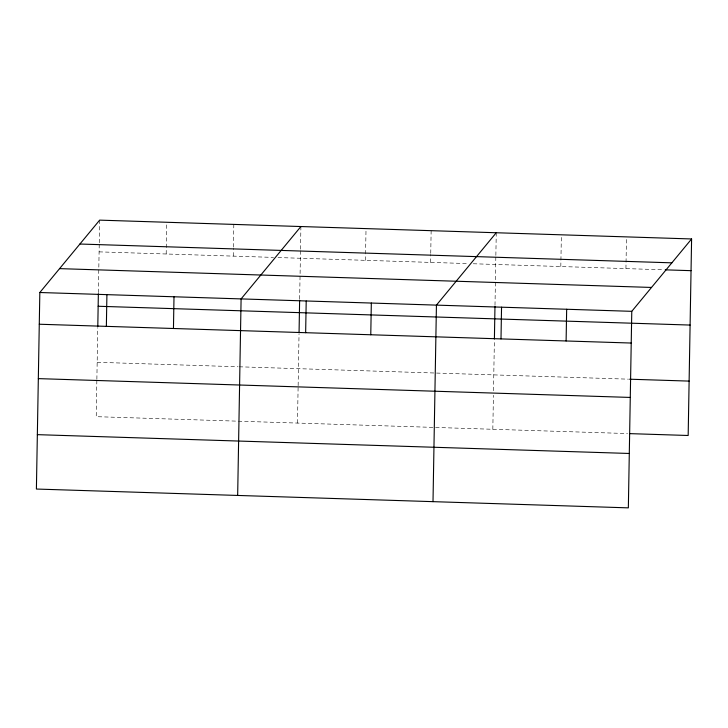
<?xml version="1.0" encoding="UTF-8"?>
<svg xmlns="http://www.w3.org/2000/svg" width="728" height="728" viewBox="0 0 728 728"><rect width="100%" height="100%" fill="white"/><g stroke="black" fill="none" stroke-linecap="round" stroke-linejoin="round"><path stroke-width="0.55" stroke-dasharray="3.64 2.73" d="M96.851 380.416L96.223 416.671L237.101 421.148M96.87 379.279L97.78 327.545M98.389 292.647L99.236 243.926M99.254 242.797L99.654 220.138M166.184 253.99L166.739 222.277M233.269 256.12L233.415 248.193M233.433 247.065L233.825 224.406M297.479 423.068L298.116 386.814M298.134 385.676L299.035 333.943M299.645 299.044L300.5 250.323M300.518 249.194L300.91 226.535M365.474 260.324L366.029 228.61M430.585 262.399L430.73 254.463M430.749 253.335L431.14 230.676M492.829 429.274L493.42 395.286M493.502 390.754L494.385 340.149M494.995 305.26L495.841 256.538M495.859 255.401L496.241 233.879M560.815 266.53L561.37 234.816M625.934 268.605L626.49 236.882M99.099 251.861L273.528 257.403M277.996 257.548L468.759 263.609M473.245 263.754L664.1 269.815M97.17 362.289L238.056 366.766M239.175 366.794L628.491 379.17M238.22 421.184L627.545 433.56"/><path stroke-width="1.09" d="M39.831 292.51L36.4 489.043L628.346 507.862L631.777 311.329L691.6 238.957L99.654 220.138L39.831 292.51L631.777 311.329M97.798 326.417L98.362 293.784M106.361 326.362L106.916 294.649M173.455 328.492L174.001 296.778M237.665 495.44L241.095 298.908L300.91 226.535M299.062 332.814L299.627 300.182M305.651 332.696L306.206 300.983M370.77 334.762L371.326 303.048M433.005 501.647L436.436 305.114L496.259 232.751M494.403 339.03L494.967 306.388M501 338.902L501.546 307.189M566.111 340.977L566.666 309.254M691.6 238.957L688.169 435.49L629.793 433.633M79.907 244.026L671.862 262.835M665.228 269.851L691.045 270.67M59.569 268.632L651.524 287.442M98.144 306.251L690.099 325.061M39.276 324.233L631.221 343.043M629.62 379.206L689.116 381.099M38.329 378.624L630.275 397.433M37.346 434.652L629.301 453.471"/></g></svg>
